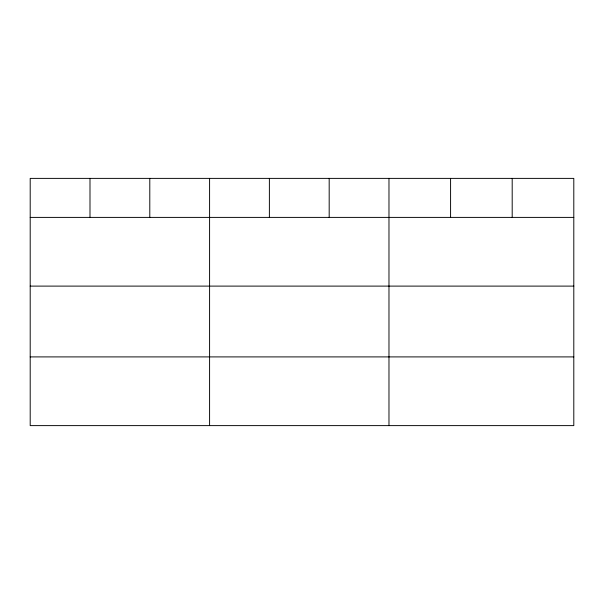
<?xml version="1.0" encoding="UTF-8"?>
<svg xmlns="http://www.w3.org/2000/svg" width="604" height="604" viewBox="0 0 604 604"><rect width="100%" height="100%" fill="white"/><g stroke="black" fill="none" stroke-linecap="round" stroke-linejoin="round"><path stroke-width="0.91" d="M573.8 286.107L573.8 178.384L30.2 178.384L30.2 425.616L573.8 425.616L573.8 286.107L30.2 286.107M30.2 217.395L573.8 217.395M30.2 356.904L573.8 356.904M512.192 178.384L512.192 217.395M450.584 178.384L450.584 217.395M388.976 178.384L388.976 425.616M329.18 178.384L329.18 217.395M269.384 178.384L269.384 217.395M209.588 178.384L209.588 425.616M149.792 178.384L149.792 217.395M89.996 178.384L89.996 217.395"/></g></svg>
